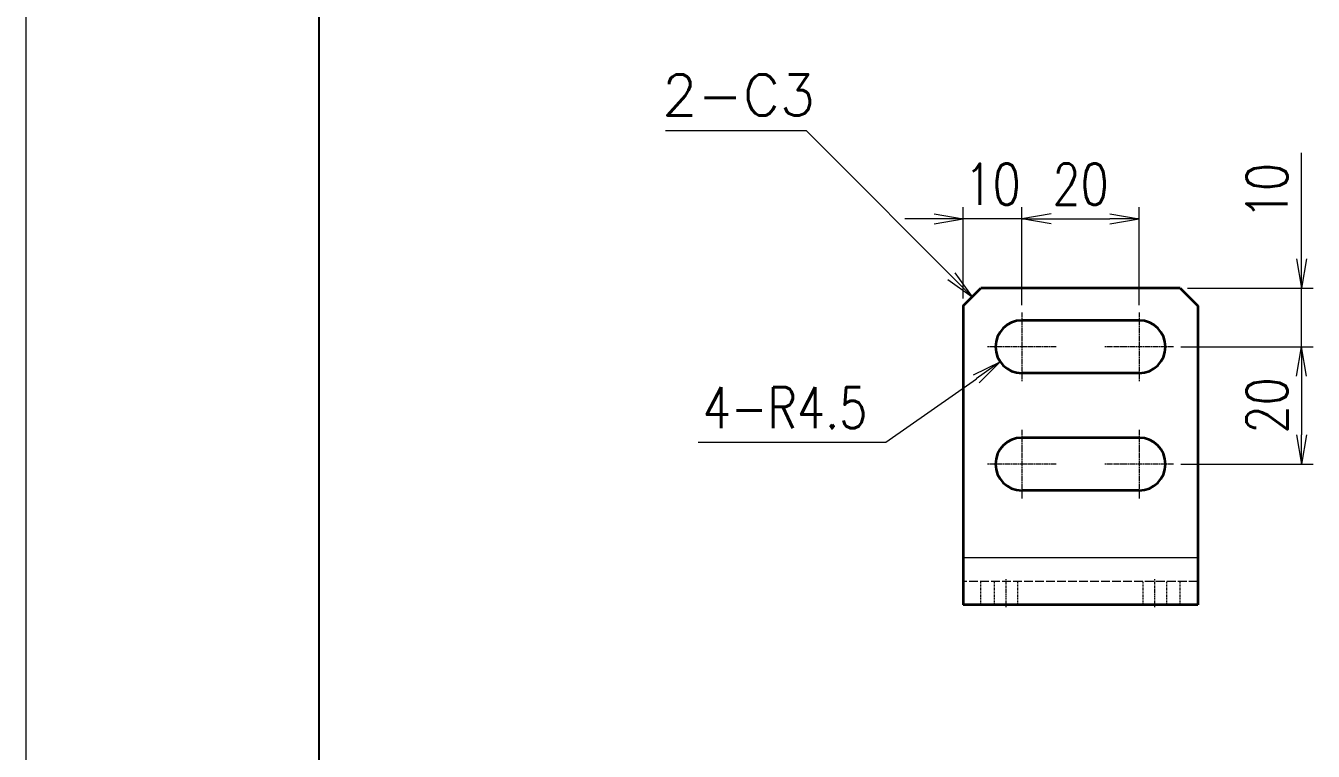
# Model space of a CAD drawing. Header units: millimetres. Extents: x 1333 to 190452, y -42879 to -5704.
# Drawn here: x 185078.9 to 185298.6, y -22647 to -22523.3 of the extents above; entities that cross this region are included whole.
import ezdxf
from ezdxf.enums import TextEntityAlignment as Align

# ---------------------------------------------------------------- set-up
doc = ezdxf.new("R2010")
doc.units = ezdxf.units.MM
doc.header["$LTSCALE"] = 0.5
doc.linetypes.add('AM_ISO02W050x2', pattern=[3.75, 3, -0.75])
doc.linetypes.add('AM_ISO08W050x2', pattern=[9, 6, -0.75, 1.5, -0.75])
for name, color, linetype, lineweight in [('中心线', 2, 'AM_ISO08W050x2', 18), ('图框', 7, 'Continuous', 18), ('标注线', 3, 'Continuous', 18), ('粗实线', 7, 'Continuous', 35), ('细实线', 3, 'Continuous', 18), ('虚线', 1, 'AM_ISO02W050x2', 18)]:
    doc.layers.add(name, color=color, linetype=linetype, lineweight=lineweight)
doc.layers.add('图\\M+19E79\\M+195B6\\M+18E9A', color=7, linetype='Continuous')
doc.layers.add('打印-禁用', color=7, linetype='Continuous', lineweight=15, plot=False)
doc.styles.add('DIM', font='romans.shx', dxfattribs={"width": 0.8, "bigfont": 'bigfont.shx'})
doc.dimstyles.new('DEH 1-1', dxfattribs={"dimtxt": 3.5, "dimasz": 2.5, "dimexe": 1, "dimexo": 0.625, "dimgap": 1.2, "dimtad": 1, "dimtoh": 1, "dimdsep": 46, "dimtxsty": 'DIM', "dimblk": 'OPEN', "dimcen": 0, "dimclrd": 8, "dimclre": 8, "dimclrt": 2, "dimazin": 2, "dimtfac": 0.5, "dimtmove": 0, "dimatfit": 3, "dimldrblk": 'OPEN', "dimfxl": 0, "dimtolj": 2, "dimlwd": 18, "dimlwe": 18, "dimarcsym": 0})
doc.dimstyles.new('DEH 1-2$0', dxfattribs={"dimscale": 2, "dimtxt": 3.5, "dimasz": 2.5, "dimexe": 1, "dimexo": 0.625, "dimgap": 1.2, "dimtad": 1, "dimdsep": 46, "dimtxsty": 'DIM', "dimblk": 'OPEN', "dimcen": 0, "dimclrd": 8, "dimclre": 8, "dimclrt": 2, "dimazin": 2, "dimtfac": 0.5, "dimtmove": 0, "dimatfit": 3, "dimldrblk": 'OPEN', "dimfxl": 0, "dimtolj": 2, "dimlwd": 13, "dimlwe": 13, "dimarcsym": 0})
doc.dimstyles.new('DEH 1-2$4', dxfattribs={"dimscale": 2, "dimtxt": 3.5, "dimasz": 2.5, "dimexe": 1, "dimexo": 0.625, "dimgap": 1.2, "dimtad": 1, "dimtoh": 1, "dimdsep": 46, "dimtxsty": 'DIM', "dimblk": 'OPEN', "dimcen": 0, "dimclrd": 8, "dimclre": 8, "dimclrt": 2, "dimazin": 2, "dimtfac": 0.5, "dimtofl": 0, "dimtmove": 0, "dimatfit": 3, "dimldrblk": 'OPEN', "dimfxl": 0, "dimtolj": 2, "dimlwd": 18, "dimlwe": 18, "dimarcsym": 0})

# ---------------------------------------------------------------- blocks, each defined once
blk = doc.blocks.new('GZDEH零件A4图框V01版')
at = {"layer": '图\\M+19E79\\M+195B6\\M+18E9A', "linetype": 'Continuous'}
blk.add_line((25, 292), (25, 13.5), dxfattribs=at)
at = {"layer": '打印-禁用', "linetype": 'Continuous'}
blk.add_line((0, 297), (0, 0), dxfattribs=at)
blk = doc.blocks.new('DEH A4')
at = {"layer": '图框'}
blk.add_blockref('GZDEH零件A4图框V01版', (0, 0), dxfattribs=at)
blk = doc.blocks.new('_Open')
at = {"color": 0, "linetype": 'ByBlock', "lineweight": -2}
for p, q in [((-1, 0.167), (0, 0)), ((-1, -0.167), (0, 0)), ((0, 0), (-1, 0))]:
    blk.add_line(p, q, dxfattribs=at)
blk = doc.blocks.new('*D423')
at = {"layer": 'Defpoints', "color": 0, "transparency": 16777216}
for p in [(185275.93, -22568.07), (185296.64, -22568.07), (185274.78, -22578.07)]:
    blk.add_point(p, dxfattribs=at)
at = {"layer": '标注线', "color": 8, "lineweight": 13, "transparency": 16777216}
for p, q in [((185296.64, -22563.07), (185296.64, -22545)), ((185277.18, -22568.07), (185298.64, -22568.07)), ((185296.64, -22578.07), (185296.64, -22568.07)), ((185276.03, -22578.07), (185298.64, -22578.07)), ((185296.64, -22583.07), (185296.64, -22588.07))]:
    blk.add_line(p, q, dxfattribs=at)
at = {"layer": '标注线', "color": 8, "lineweight": 13, "transparency": 16777216, "xscale": 5, "yscale": 5, "zscale": 5}
for p, rotation in [((185296.64, -22568.07), 270), ((185296.64, -22578.07), 90)]:
    blk.add_blockref('_Open', p, dxfattribs=dict(at, rotation=rotation))
at = {"layer": '标注线', "color": 2, "transparency": 16777216, "insert": (185290.74, -22551.53), "char_height": 7, "attachment_point": 5, "rotation": 90, "style": 'DIM'}
blk.add_mtext('\\A2;10', dxfattribs=at)
blk = doc.blocks.new('*D424')
at = {"layer": 'Defpoints', "color": 0, "transparency": 16777216}
for p in [(185274.78, -22578.07), (185274.78, -22598.07), (185296.64, -22598.07)]:
    blk.add_point(p, dxfattribs=at)
at = {"layer": '标注线', "color": 8, "lineweight": 13, "transparency": 16777216}
for p, q in [((185276.03, -22578.07), (185298.64, -22578.07)), ((185296.64, -22583.07), (185296.64, -22593.07)), ((185276.03, -22598.07), (185298.64, -22598.07))]:
    blk.add_line(p, q, dxfattribs=at)
at = {"layer": '标注线', "color": 8, "lineweight": 13, "transparency": 16777216, "xscale": 5, "yscale": 5, "zscale": 5}
for p, rotation in [((185296.64, -22578.07), 90), ((185296.64, -22598.07), 270)]:
    blk.add_blockref('_Open', p, dxfattribs=dict(at, rotation=rotation))
at = {"layer": '标注线', "color": 2, "transparency": 16777216, "insert": (185290.74, -22588.07), "char_height": 7, "attachment_point": 5, "rotation": 90, "style": 'DIM'}
blk.add_mtext('\\A2;20', dxfattribs=at)
blk = doc.blocks.new('*D425')
at = {"layer": 'Defpoints', "color": 0, "transparency": 16777216}
for p in [(185238.93, -22556.25), (185238.93, -22571.07), (185248.93, -22572.22)]:
    blk.add_point(p, dxfattribs=at)
at = {"layer": '标注线', "color": 8, "lineweight": 13, "transparency": 16777216}
for p, q in [((185238.93, -22569.82), (185238.93, -22554.25)), ((185248.93, -22570.97), (185248.93, -22554.25)), ((185233.93, -22556.25), (185228.93, -22556.25)), ((185248.93, -22556.25), (185238.93, -22556.25)), ((185253.93, -22556.25), (185258.93, -22556.25))]:
    blk.add_line(p, q, dxfattribs=at)
at = {"layer": '标注线', "color": 8, "lineweight": 13, "transparency": 16777216, "xscale": 5, "yscale": 5, "zscale": 5}
blk.add_blockref('_Open', (185238.93, -22556.25), dxfattribs=at)
at = {"layer": '标注线', "color": 8, "lineweight": 13, "transparency": 16777216, "xscale": 5, "yscale": 5, "zscale": 5, "rotation": 180}
blk.add_blockref('_Open', (185248.93, -22556.25), dxfattribs=at)
at = {"layer": '标注线', "color": 2, "transparency": 16777216, "insert": (185243.93, -22550.35), "char_height": 7, "attachment_point": 5, "style": 'DIM'}
blk.add_mtext('\\A2;10', dxfattribs=at)
blk = doc.blocks.new('*D426')
at = {"layer": 'Defpoints', "color": 0, "transparency": 16777216}
for p in [(185268.93, -22556.25), (185248.93, -22572.22), (185268.93, -22572.22)]:
    blk.add_point(p, dxfattribs=at)
at = {"layer": '标注线', "color": 8, "lineweight": 13, "transparency": 16777216}
for p, q in [((185248.93, -22570.97), (185248.93, -22554.25)), ((185268.93, -22570.97), (185268.93, -22554.25)), ((185253.93, -22556.25), (185263.93, -22556.25))]:
    blk.add_line(p, q, dxfattribs=at)
at = {"layer": '标注线', "color": 8, "lineweight": 13, "transparency": 16777216, "xscale": 5, "yscale": 5, "zscale": 5, "rotation": 180}
blk.add_blockref('_Open', (185248.93, -22556.25), dxfattribs=at)
at = {"layer": '标注线', "color": 8, "lineweight": 13, "transparency": 16777216, "xscale": 5, "yscale": 5, "zscale": 5}
blk.add_blockref('_Open', (185268.93, -22556.25), dxfattribs=at)
at = {"layer": '标注线', "color": 2, "transparency": 16777216, "insert": (185258.93, -22550.35), "char_height": 7, "attachment_point": 5, "style": 'DIM'}
blk.add_mtext('\\A2;20', dxfattribs=at)
blk = doc.blocks.new('*D427')
at = {"layer": 'Defpoints', "color": 0, "transparency": 16777216}
for p in [(185248.93, -22578.07), (185245.24, -22580.65)]:
    blk.add_point(p, dxfattribs=at)
at = {"layer": '标注线', "color": 8, "lineweight": 18, "transparency": 16777216}
for p, q in [((185225.7, -22594.36), (185241.15, -22583.52)), ((185193.7, -22594.36), (185225.7, -22594.36))]:
    blk.add_line(p, q, dxfattribs=at)
at = {"layer": '标注线', "color": 8, "lineweight": 18, "transparency": 16777216, "xscale": 5, "yscale": 5, "zscale": 5, "rotation": 35.04356592656872}
blk.add_blockref('_Open', (185245.24, -22580.65), dxfattribs=at)
at = {"layer": '标注线', "color": 2, "transparency": 16777216, "insert": (185208.5, -22588.46), "char_height": 7, "attachment_point": 5, "style": 'DIM'}
blk.add_mtext('\\A2;4-R4.5', dxfattribs=at)
blk = doc.blocks.new('CHAMFER_DIM_LS1')
at = {"layer": '标注线', "color": 8}
blk.add_line((0, 20), (-8.49, 28.49), dxfattribs=at)
at = {"color": 2, "char_height": 3.5, "attachment_point": 9, "style": 'DIM'}
for insert in [(-8.27, 28.27), (-8.27, 28.27), (-8.27, 28.27), (-8.27, 25.32), (-11.2, 21.2)]:
    blk.add_mtext('\\A2;', dxfattribs=dict(at, insert=insert))
at = {"layer": '标注线', "color": 2, "style": 'DIM'}
blk.add_attdef('000', text='', height=3.5, rotation=315, dxfattribs=at).set_placement((-3.89, 24.28), align=Align.BOTTOM_CENTER)
at = {"layer": '标注线'}
blk.add_leader([(0, 0), (0, 20)], dimstyle='DEH 1-1', dxfattribs=at)

msp = doc.modelspace()

# ---------------------------------------------------------------- linework, layer by layer
at = {"layer": '中心线', "ltscale": 0.2925}
for p, q in [((185248.927, -22572.218), (185248.927, -22583.918)), ((185268.927, -22572.218), (185268.927, -22583.918)), ((185254.777, -22578.068), (185243.077, -22578.068)), ((185274.777, -22578.068), (185263.077, -22578.068)), ((185248.927, -22592.218), (185248.927, -22603.918)), ((185268.927, -22592.218), (185268.927, -22603.918)), ((185254.777, -22598.068), (185243.077, -22598.068)), ((185274.777, -22598.068), (185263.077, -22598.068))]:
    msp.add_line(p, q, dxfattribs=at)
at = {"layer": '中心线', "ltscale": 0.12}
for p, q in [((185246.227, -22622.468), (185246.227, -22617.668)), ((185271.627, -22622.468), (185271.627, -22617.668))]:
    msp.add_line(p, q, dxfattribs=at)
at = {"layer": '粗实线', "ltscale": 0.106066}
for p, q in [((185238.927, -22571.068), (185241.927, -22568.068)), ((185275.927, -22568.068), (185278.927, -22571.068))]:
    msp.add_line(p, q, dxfattribs=at)
at = {"layer": '粗实线'}
for p, q in [((185275.927, -22568.068), (185241.927, -22568.068)), ((185238.927, -22571.068), (185238.927, -22614.068)), ((185278.927, -22571.068), (185278.927, -22614.068)), ((185268.927, -22573.568), (185248.927, -22573.568)), ((185268.927, -22582.568), (185248.927, -22582.568)), ((185268.927, -22593.568), (185248.927, -22593.568)), ((185268.927, -22602.568), (185248.927, -22602.568)), ((185278.927, -22622.068), (185238.927, -22622.068))]:
    msp.add_line(p, q, dxfattribs=at)
at = {"layer": '粗实线', "ltscale": 0.2}
for p, q in [((185238.927, -22614.068), (185238.927, -22622.068)), ((185278.927, -22614.068), (185278.927, -22622.068))]:
    msp.add_line(p, q, dxfattribs=at)
at = {"layer": '粗实线'}
for centre, start, end in [((185248.927, -22578.068), 90, 270), ((185268.927, -22578.068), 270, 90), ((185248.927, -22598.068), 90, 270), ((185268.927, -22598.068), 270, 90)]:
    msp.add_arc(centre, 4.5, start, end, dxfattribs=at)
at = {"layer": '细实线'}
msp.add_line((185278.927, -22614.068), (185238.927, -22614.068), dxfattribs=at)
at = {"layer": '虚线'}
for p, q in [((185278.927, -22614.068), (185238.927, -22614.068)), ((185278.927, -22618.068), (185238.927, -22618.068))]:
    msp.add_line(p, q, dxfattribs=at)
at = {"layer": '虚线', "ltscale": 0.1}
for p, q in [((185241.927, -22622.068), (185241.927, -22618.068)), ((185244.227, -22622.068), (185244.227, -22618.068)), ((185248.227, -22622.068), (185248.227, -22618.068)), ((185269.627, -22622.068), (185269.627, -22618.068)), ((185273.627, -22622.068), (185273.627, -22618.068)), ((185275.927, -22622.068), (185275.927, -22618.068))]:
    msp.add_line(p, q, dxfattribs=at)

# ---------------------------------------------------------------- block references
at = {"layer": '图框', "xscale": 2, "yscale": 2, "zscale": 2}
msp.add_blockref('DEH A4', (185078.947, -22831.005), dxfattribs=at)
at = {"layer": '标注线', "xscale": 1.999999999984903, "yscale": 2, "zscale": 2, "rotation": 45.00000000029478}
msp.add_blockref('CHAMFER_DIM_LS1', (185240.427, -22569.568), dxfattribs=at).add_auto_attribs({'000': '2-C3'})

# ---------------------------------------------------------------- dimensions: what is measured, and where the dimension line sits
at = {"layer": '标注线'}
dim = msp.add_linear_dim(base=(185238.927, -22556.254), p1=(185248.927, -22572.218), p2=(185238.927, -22571.068), dimstyle='DEH 1-2$0', dxfattribs=at)
dim.commit()
dim.dimension.update_dxf_attribs({"geometry": '*D425', "text_midpoint": (185243.927, -22556.254), "dimtype": 160})
dim = msp.add_linear_dim(base=(185268.927, -22556.254), p1=(185248.927, -22572.218), p2=(185268.927, -22572.218), dimstyle='DEH 1-2$0', dxfattribs=at)
dim.commit()
dim.dimension.update_dxf_attribs({"geometry": '*D426', "text_midpoint": (185258.927, -22550.354)})
for base, p2, picture, middle in [((185296.638, -22568.068), (185275.927, -22568.068), '*D423', (185290.738, -22551.535)), ((185296.638, -22598.068), (185274.777, -22598.068), '*D424', (185290.738, -22588.068))]:
    dim = msp.add_linear_dim(base=base, p1=(185274.777, -22578.068), p2=p2, angle=90, dimstyle='DEH 1-2$0', dxfattribs=at)
    dim.commit()
    dim.dimension.update_dxf_attribs({"geometry": picture, "text_midpoint": middle})
dim = msp.add_radius_dim(center=(185248.927, -22578.068), mpoint=(185245.243, -22580.652), dimstyle='DEH 1-2$4', override={"dimpost": '4-R<>'}, dxfattribs=at)
dim.commit()
dim.dimension.update_dxf_attribs({"geometry": '*D427', "text_midpoint": (185208.497, -22594.36), "dimtype": 164})

doc.saveas('drawing.dxf')
